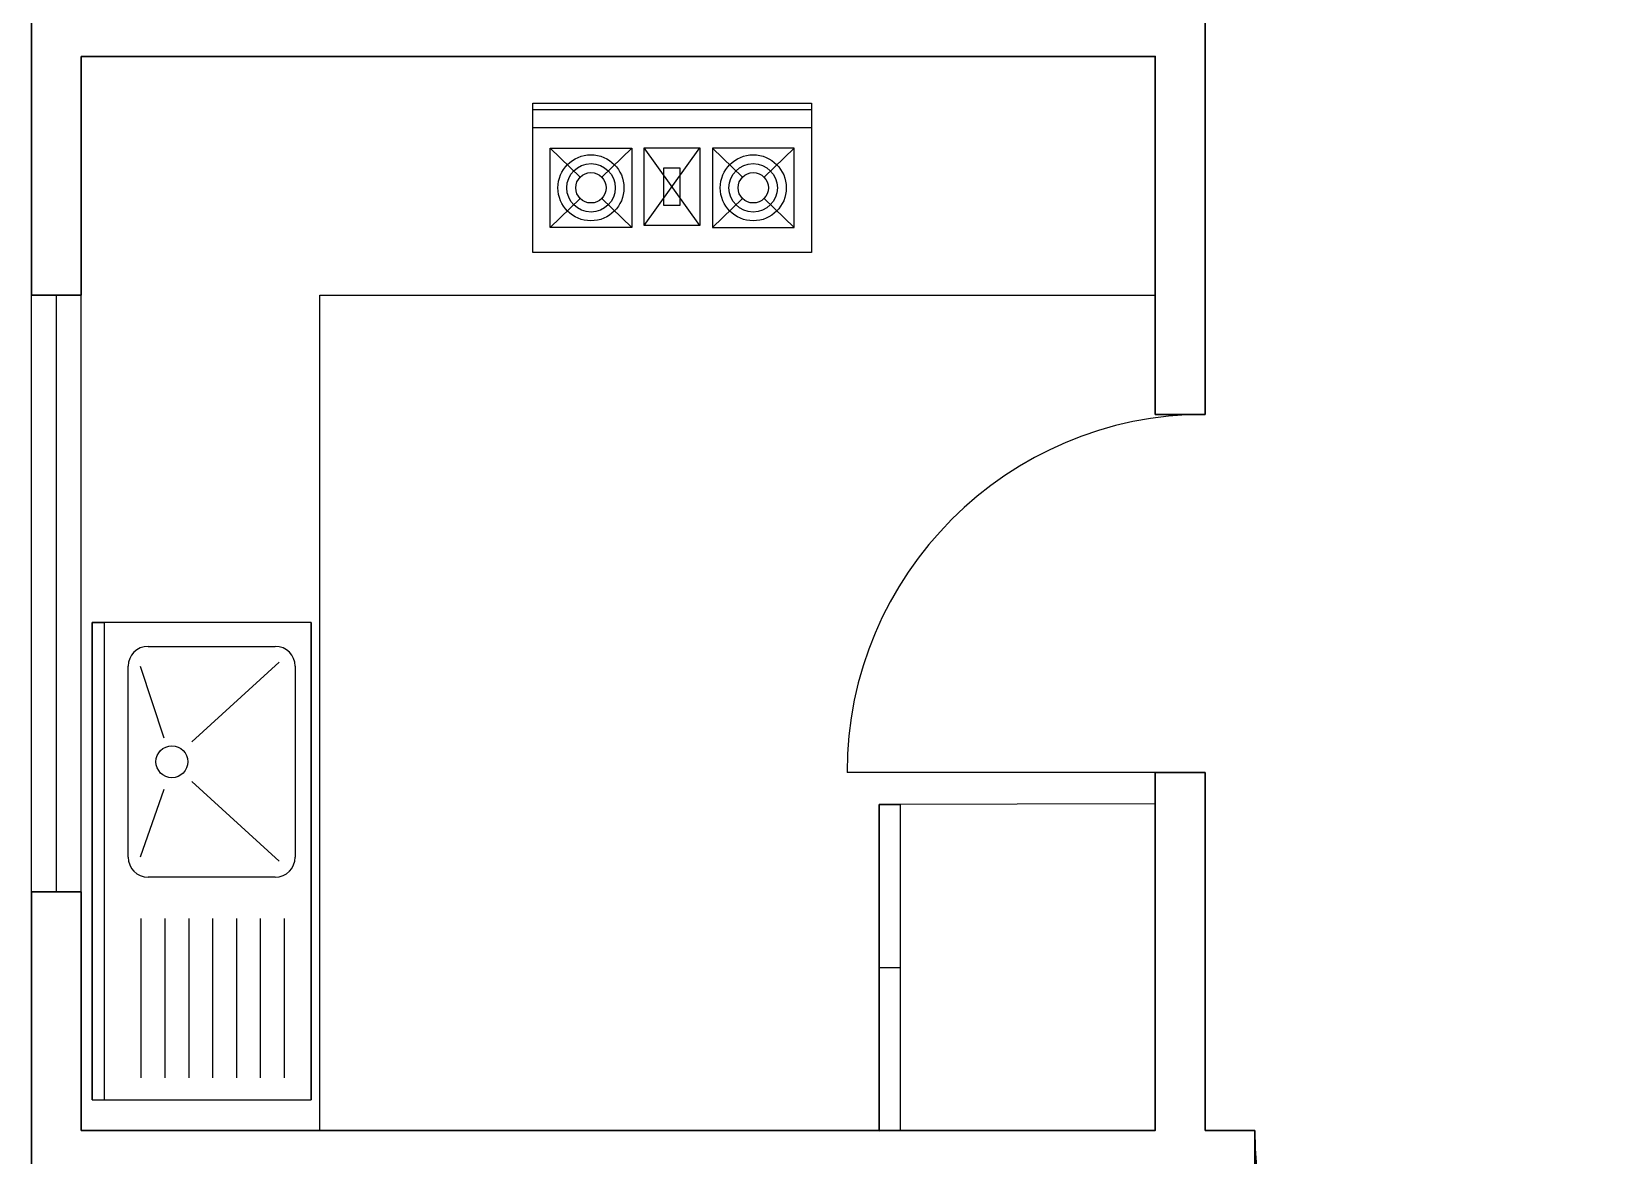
# Model space of a CAD drawing. Header units: inches. Extents: x 0 to 6375, y 0 to 10100.
# Drawn here: x 0 to 3964, y 3787 to 6612 of the extents above; entities that cross this region are included whole.
import ezdxf

# ---------------------------------------------------------------- set-up
doc = ezdxf.new("R2010")
doc.units = ezdxf.units.IN
doc.header["$MEASUREMENT"] = 0
doc.layers.add('KMBD Walls', color=5, linetype='Continuous', lineweight=30)

msp = doc.modelspace()

# ---------------------------------------------------------------- linework, layer by layer
for p, q in [((1260.3, 6416.9), (1960.3, 6416.9)), ((1260.3, 6371.3), (1960.3, 6371.3)), ((1303.7, 6319.3), (1379, 6246.2)), ((1433.7, 6246.2), (1509, 6319.3)), ((1680.1, 6125.1), (1539.8, 6319.9)), ((1539.8, 6125.1), (1680.1, 6319.9)), ((1786.9, 6246.2), (1711.6, 6319.3)), ((1916.9, 6319.3), (1841.6, 6246.2)), ((1303.7, 6119.9), (1379, 6193)), ((1433.7, 6193), (1509, 6119.9)), ((1786.9, 6193), (1711.6, 6119.9)), ((1916.9, 6119.9), (1841.6, 6193)), ((0, 4450), (0, 5950)), ((62.5, 4450), (62.5, 5950)), ((125, 4450), (125, 5950)), ((152.8, 3926.7), (152.8, 5126.7)), ((152.8, 5126.7), (183.5, 5126.6)), ((183.8, 3926.7), (183.8, 5126.7)), ((702.8, 5126.7), (702.8, 4826.7)), ((292.8, 5066.7), (612.8, 5066.7)), ((242.8, 4536.7), (242.8, 5016.7)), ((272.8, 5016.7), (332.8, 4836.7)), ((402.8, 4826.7), (622.8, 5026.7)), ((662.8, 5016.7), (662.8, 4536.7)), ((702.8, 4826.7), (702.8, 4526.7)), ((622.8, 4526.7), (402.8, 4726.7)), ((2950, 4750), (2050, 4750)), ((332.8, 4706.7), (272.8, 4536.7)), ((702.8, 4526.7), (702.8, 4226.7)), ((612.8, 4486.7), (292.8, 4486.7)), ((2130.8, 4259.2), (2183.3, 4259.2)), ((702.8, 4226.7), (702.8, 3926.7))]:
    msp.add_line(p, q)
for points in [[(1260.3, 6432.4), (1960.3, 6432.4), (1960.3, 6056.7), (1260.3, 6056.7)], [(1303.7, 6319.3), (1509, 6319.3), (1509, 6119.9), (1303.7, 6119.9)], [(1539.8, 6319.9), (1680.1, 6319.9), (1680.1, 6125.1), (1539.8, 6125.1)], [(1916.9, 6319.3), (1711.6, 6319.3), (1711.6, 6119.9), (1916.9, 6119.9)], [(1589.8, 6269.9), (1630.1, 6269.9), (1630.1, 6175.1), (1589.8, 6175.1)], [(2825, 4670.7), (2130.8, 4669.6), (2130.8, 3848.9), (2825, 3850)], [(2130.8, 4669.6), (2183.3, 4669.6), (2183.3, 3850), (2130.8, 3850)]]:
    msp.add_lwpolyline(points, close=True)
for points in [[(725, 3850), (725, 5950), (2825, 5950)], [(152.8, 5126.7), (152.8, 3926.7)], [(152.8, 3926.7), (702.8, 3926.7), (702.8, 5126.7), (152.8, 5126.7)], [(275.1, 4382.3), (275.1, 3982.3)], [(335.1, 4382.3), (335.1, 3982.3)], [(395.1, 4382.3), (395.1, 3982.3)], [(455.1, 4382.3), (455.1, 3982.3)], [(515.1, 4382.3), (515.1, 3982.3)], [(575.1, 4382.3), (575.1, 3982.3)], [(635.1, 4382.3), (635.1, 3982.3)]]:
    msp.add_lwpolyline(points)
for centre, radius in [((1406.3, 6219.6), 83), ((1406.5, 6219.6), 60.9), ((1814.3, 6219.6), 83), ((1814.1, 6219.6), 60.9), ((1406.3, 6219.6), 38.1), ((1814.3, 6219.6), 38.1), ((352.8, 4776.7), 40)]:
    msp.add_circle(centre, radius)
for centre, radius, start, end in [((2950, 4750), 900, 90, 180), ((292.8, 5016.7), 50, 90, 180), ((612.8, 5016.7), 50, 0, 90), ((292.8, 4536.7), 50, 180, 270), ((612.8, 4536.7), 50, 270, 0), ((3975, 3850), 900, 180, 270)]:
    msp.add_arc(centre, radius, start, end)
at = {"layer": 'KMBD Walls', "color": 7}
for p, q in [((0, 5950), (0, 6975)), ((0, 5950), (125, 5950)), ((2825, 5650), (2950, 5650)), ((2825, 4750), (2950, 4750)), ((0, 3425), (0, 4450)), ((0, 4450), (125, 4450)), ((125, 4450), (125, 3850)), ((2950, 3850), (3075, 3850)), ((3075, 3725), (3075, 3850))]:
    msp.add_line(p, q, dxfattribs=at)
for points in [[(125, 6675), (2950, 6675), (2950, 5650)], [(125, 6550), (2825, 6550), (2825, 5650)], [(125, 5950), (125, 6550)], [(2825, 4750), (2825, 3850), (125, 3850)], [(2950, 4750), (2950, 3850)]]:
    msp.add_lwpolyline(points, dxfattribs=at)

doc.saveas('drawing.dxf')
